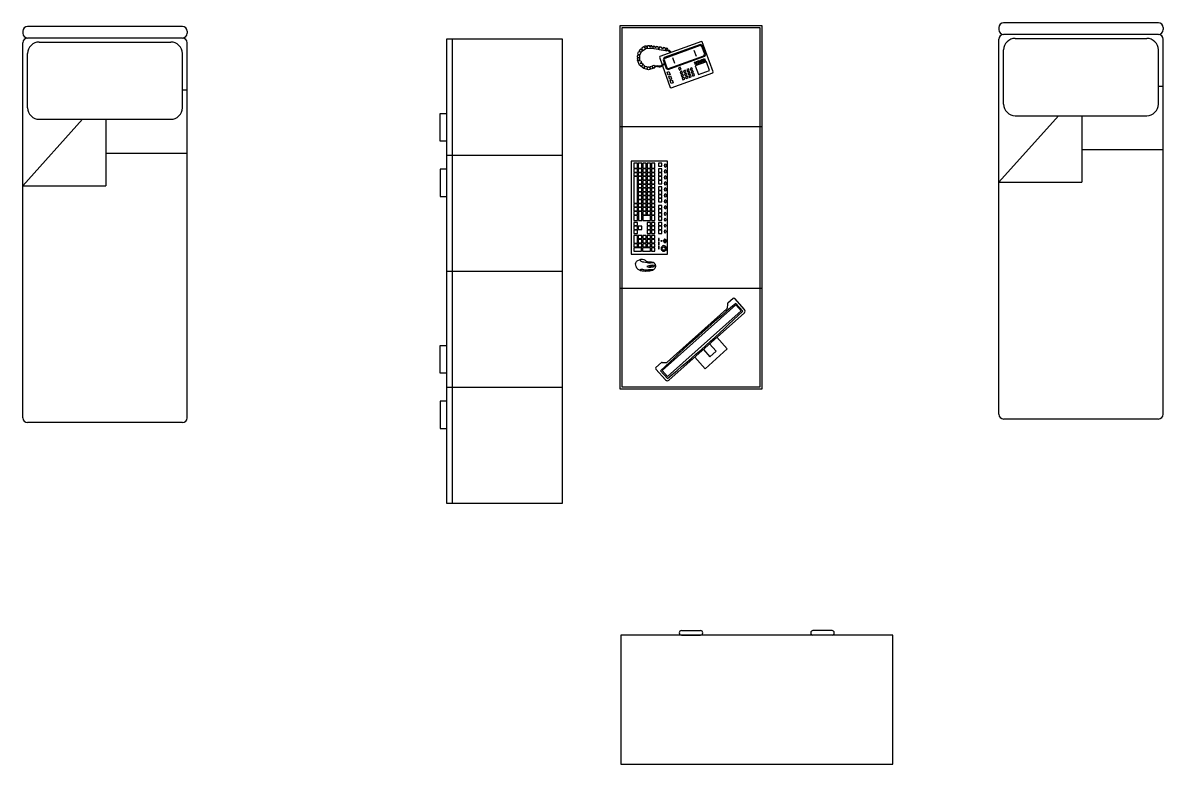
# Model space of a CAD drawing. Header units: centimetres. Extents: x 17625 to 18221, y 11227 to 12140.
# Drawn here: x 17631 to 18221, y 11756 to 12140 of the extents above; entities that cross this region are included whole.
import ezdxf

# ---------------------------------------------------------------- set-up
doc = ezdxf.new("R2010")
doc.units = ezdxf.units.CM
doc.header["$MEASUREMENT"] = 0
doc.layers.add('Layer1', color=6, linetype='Continuous')

# ---------------------------------------------------------------- blocks, each defined once
blk = doc.blocks.new('13')
for p, q in [((40, 0), (-40, 0)), ((-42.5, -2.5), (-42.5, -3.5)), ((42.5, -2.5), (42.5, -3.5)), ((-42.5, -202.5), (-42.5, -8.5)), ((40, -6), (-40, -6)), ((-34, -8.07), (34, -8.07)), ((42.5, -202.5), (42.5, -8.5)), ((-40, -42.07), (-40, -14.07)), ((40, -42.07), (40, -14.07)), ((40, -32.85), (42.5, -32.85)), ((-11.67, -48.07), (-42.5, -82.4)), ((-34, -48.07), (34, -48.07)), ((0.5, -48.07), (0.5, -82.4)), ((0.5, -65.63), (42.5, -65.63)), ((0.5, -65.63), (0.5, -65.63)), ((0.5, -65.63), (0.5, -65.63)), ((0.5, -65.63), (0.5, -65.63)), ((0.5, -65.63), (0.5, -65.63)), ((0.5, -65.63), (0.5, -65.63)), ((0.5, -65.63), (0.5, -65.63)), ((0.5, -65.63), (0.5, -65.63)), ((0.5, -65.63), (0.5, -65.63)), ((0.5, -65.63), (0.5, -65.63)), ((0.5, -65.63), (0.5, -65.63)), ((0.5, -65.63), (0.5, -65.63)), ((0.5, -65.63), (0.5, -65.63)), ((0.5, -65.63), (0.5, -65.63)), ((0.5, -65.63), (0.5, -65.63)), ((0.5, -65.63), (0.5, -65.63)), ((0.5, -65.63), (0.5, -65.63)), ((0.5, -65.63), (0.5, -65.63)), ((0.5, -65.63), (0.5, -65.63)), ((0.5, -65.63), (0.5, -65.63)), ((0.5, -65.63), (0.5, -65.63)), ((0.5, -65.63), (0.5, -65.63)), ((0.5, -65.63), (0.5, -65.63)), ((0.5, -65.63), (0.5, -65.63)), ((0.5, -65.63), (0.5, -65.63)), ((0.5, -65.63), (0.5, -65.63)), ((0.5, -65.63), (0.5, -65.63)), ((0.5, -65.63), (0.5, -65.63)), ((0.5, -65.63), (0.5, -65.63)), ((0.5, -65.63), (0.5, -65.63)), ((0.5, -65.63), (0.5, -65.63)), ((0.5, -65.63), (0.5, -65.63)), ((0.5, -65.63), (0.5, -65.63)), ((0.5, -65.63), (0.5, -65.63)), ((0.5, -65.63), (0.5, -65.63)), ((0.5, -65.63), (0.5, -65.63)), ((0.5, -65.63), (0.5, -65.63)), ((0.5, -65.63), (0.5, -65.63)), ((0.5, -65.63), (0.5, -65.63)), ((0.5, -65.63), (0.5, -65.63)), ((0.5, -65.63), (0.5, -65.63)), ((0.5, -65.63), (0.5, -65.63)), ((0.5, -65.63), (0.5, -65.63)), ((0.5, -65.63), (0.5, -65.63)), ((0.5, -65.63), (0.5, -65.63)), ((0.5, -65.63), (0.5, -65.63)), ((0.5, -65.63), (0.5, -65.63)), ((0.5, -65.63), (0.5, -65.63)), ((0.5, -65.63), (0.5, -65.63)), ((0.5, -65.63), (0.5, -65.63)), ((0.5, -65.63), (0.5, -65.63)), ((0.5, -65.63), (0.5, -65.63)), ((-42.5, -82.4), (0.5, -82.4)), ((40, -205), (-40, -205))]:
    blk.add_line(p, q)
for centre, radius, start, end in [((-40, -2.5), 2.5, 90, 180), ((40, -2.5), 2.5, 0, 90), ((-40, -3.5), 2.5, 180, 270), ((40, -3.5), 2.5, 270, 0), ((-40, -8.5), 2.5, 90, 180), ((-34, -14.07), 6, 90, 180), ((34, -14.07), 6, 0, 90), ((40, -8.5), 2.5, 0, 90), ((-34, -42.07), 6, 180, 270), ((34, -42.07), 6, 270, 0), ((0.5, -65.63), 0.00003, 0, 62.53417), ((0.5, -65.63), 0.00003, 62.53417, 180), ((0.5, -65.63), 0.00003, 180, 242.53417), ((0.5, -65.63), 0.00003, 242.53417, 0), ((0.5, -65.63), 0.00003, 242.53417, 0), ((0.5, -65.63), 0.00001, 180, 242.53417), ((0.5, -65.63), 0.00001, 242.53417, 0), ((0.5, -65.63), 0.00001, 0, 62.53417), ((0.5, -65.63), 0.00001, 62.53417, 180), ((0.5, -65.63), 0.00001, 242.53417, 0), ((0.5, -65.63), 0.00001, 180, 242.53417), ((0.5, -65.63), 0.00001, 242.53417, 0), ((0.5, -65.63), 0.00001, 180, 242.53417), ((0.5, -65.63), 0.00001, 242.53417, 0), ((0.5, -65.63), 0.00001, 0, 62.53417), ((0.5, -65.63), 0.00001, 0, 62.53417), ((0.5, -65.63), 0.00001, 0, 62.53417), ((0.5, -65.63), 0.00001, 62.53417, 180), ((0.5, -65.63), 0.00001, 0, 62.53417), ((0.5, -65.63), 0.00001, 62.53417, 180), ((0.5, -65.63), 0.00001, 90, 180), ((0.5, -65.63), 0.00001, 90, 180), ((0.5, -65.63), 0.00001, 0, 90), ((0.5, -65.63), 0.00001, 270, 0), ((0.5, -65.63), 0.00001, 180, 270), ((0.5, -65.63), 0.00001, 90, 180), ((0.5, -65.63), 0.00001, 0, 90), ((0.5, -65.63), 0.00001, 180, 270), ((0.5, -65.63), 0.00001, 270, 0), ((0.5, -65.63), 0.00001, 0, 90), ((0.5, -65.63), 0.00001, 270, 0), ((0.5, -65.63), 0.00001, 180, 270), ((0.5, -65.63), 0.00001, 90, 180), ((0.5, -65.63), 0.00001, 0, 90), ((0.5, -65.63), 0.00001, 90, 180), ((0.5, -65.63), 0.00001, 180, 270), ((0.5, -65.63), 0.00001, 270, 0), ((0.5, -65.63), 0.00001, 0, 90), ((-40, -202.5), 2.5, 180, 270), ((40, -202.5), 2.5, 270, 0)]:
    blk.add_arc(centre, radius, start, end)

msp = doc.modelspace()

# ---------------------------------------------------------------- hatches: boundary and pattern name
at = {"layer": 'Layer1'}
h = msp.add_hatch(color=256, dxfattribs=at)
edge = h.paths.add_edge_path()
edge.add_ellipse((17956.27, 12013.85), major_axis=(-0.767, -0.065), ratio=0.281582, start_angle=0, end_angle=360)

# ---------------------------------------------------------------- linework, layer by layer
for p, q in [((17910.51, 12131.33), (17850.51, 12131.33)), ((17850.51, 12131.33), (17850.51, 11891.33)), ((17910.51, 11891.33), (17910.51, 12131.33)), ((17979.74, 12122.44), (17978.62, 12125.54)), ((17950.55, 12121.17), (17949.78, 12120.24)), ((17968.66, 12118.73), (17967.61, 12121.63)), ((17940.32, 12086.21), (18013.49, 12086.21)), ((17850.51, 12071.33), (17910.51, 12071.33)), ((17964.8, 12068.23), (17945.99, 12068.23)), ((17945.99, 12068.23), (17945.99, 12020.14)), ((17949.24, 12067.23), (17947.43, 12067.23)), ((17947.43, 12067.23), (17947.43, 12064.56)), ((17949.24, 12064.56), (17949.24, 12067.23)), ((17951.5, 12067.23), (17949.7, 12067.23)), ((17949.7, 12067.23), (17949.7, 12064.56)), ((17951.5, 12064.56), (17951.5, 12067.23)), ((17953.77, 12067.23), (17951.96, 12067.23)), ((17951.96, 12067.23), (17951.96, 12064.56)), ((17953.77, 12064.56), (17953.77, 12067.23)), ((17956.03, 12067.23), (17954.22, 12067.23)), ((17954.22, 12067.23), (17954.22, 12064.56)), ((17956.03, 12064.56), (17956.03, 12067.23)), ((17958.29, 12067.23), (17956.48, 12067.23)), ((17956.48, 12067.23), (17956.48, 12064.56)), ((17958.29, 12064.56), (17958.29, 12067.23)), ((17961.91, 12067.23), (17960.1, 12067.23)), ((17960.1, 12067.23), (17960.1, 12065.56)), ((17960.1, 12065.56), (17961.91, 12065.56)), ((17961.91, 12065.56), (17961.91, 12067.23)), ((17964.8, 12020.14), (17964.8, 12068.23)), ((17947.43, 12064.56), (17949.24, 12064.56)), ((17949.24, 12064.22), (17947.43, 12064.22)), ((17947.43, 12064.22), (17947.43, 12062.55)), ((17947.43, 12062.55), (17949.24, 12062.55)), ((17949.24, 12062.22), (17947.43, 12062.22)), ((17947.43, 12062.22), (17947.43, 12060.55)), ((17947.43, 12060.55), (17949.24, 12060.55)), ((17949.24, 12060.21), (17947.43, 12060.21)), ((17947.43, 12060.21), (17947.43, 12046.52)), ((17949.24, 12062.55), (17949.24, 12064.22)), ((17949.24, 12060.55), (17949.24, 12062.22)), ((17949.24, 12046.52), (17949.24, 12060.21)), ((17949.7, 12064.56), (17951.5, 12064.56)), ((17951.5, 12064.22), (17949.7, 12064.22)), ((17949.7, 12064.22), (17949.7, 12062.55)), ((17949.7, 12062.55), (17951.5, 12062.55)), ((17951.5, 12062.22), (17949.7, 12062.22)), ((17949.7, 12062.22), (17949.7, 12060.55)), ((17949.7, 12060.55), (17951.5, 12060.55)), ((17951.5, 12060.21), (17949.7, 12060.21)), ((17949.7, 12060.21), (17949.7, 12058.54)), ((17951.5, 12062.55), (17951.5, 12064.22)), ((17951.5, 12060.55), (17951.5, 12062.22)), ((17951.5, 12058.54), (17951.5, 12060.21)), ((17951.96, 12064.56), (17953.77, 12064.56)), ((17953.77, 12064.22), (17951.96, 12064.22)), ((17951.96, 12064.22), (17951.96, 12062.55)), ((17951.96, 12062.55), (17953.77, 12062.55)), ((17953.77, 12062.22), (17951.96, 12062.22)), ((17951.96, 12062.22), (17951.96, 12060.55)), ((17951.96, 12060.55), (17953.77, 12060.55)), ((17953.77, 12060.21), (17951.96, 12060.21)), ((17951.96, 12060.21), (17951.96, 12058.54)), ((17953.77, 12062.55), (17953.77, 12064.22)), ((17953.77, 12060.55), (17953.77, 12062.22)), ((17953.77, 12058.54), (17953.77, 12060.21)), ((17954.22, 12064.56), (17956.03, 12064.56)), ((17956.03, 12064.22), (17954.22, 12064.22)), ((17954.22, 12064.22), (17954.22, 12062.55)), ((17954.22, 12062.55), (17956.03, 12062.55)), ((17956.03, 12062.22), (17954.22, 12062.22)), ((17954.22, 12062.22), (17954.22, 12060.55)), ((17954.22, 12060.55), (17956.03, 12060.55)), ((17956.03, 12060.21), (17954.22, 12060.21)), ((17954.22, 12060.21), (17954.22, 12058.54)), ((17956.03, 12062.55), (17956.03, 12064.22)), ((17956.03, 12060.55), (17956.03, 12062.22)), ((17956.03, 12058.54), (17956.03, 12060.21)), ((17956.48, 12064.56), (17958.29, 12064.56)), ((17958.29, 12064.22), (17956.48, 12064.22)), ((17956.48, 12064.22), (17956.48, 12062.55)), ((17956.48, 12062.55), (17958.29, 12062.55)), ((17958.29, 12062.22), (17956.48, 12062.22)), ((17956.48, 12062.22), (17956.48, 12060.55)), ((17956.48, 12060.55), (17958.29, 12060.55)), ((17958.29, 12060.21), (17956.48, 12060.21)), ((17956.48, 12060.21), (17956.48, 12058.54)), ((17958.29, 12062.55), (17958.29, 12064.22)), ((17958.29, 12060.55), (17958.29, 12062.22)), ((17958.29, 12058.54), (17958.29, 12060.21)), ((17961.91, 12064.22), (17960.1, 12064.22)), ((17960.1, 12064.22), (17960.1, 12062.55)), ((17960.1, 12062.55), (17961.91, 12062.55)), ((17961.91, 12062.22), (17960.1, 12062.22)), ((17960.1, 12062.22), (17960.1, 12060.55)), ((17960.1, 12060.55), (17961.91, 12060.55)), ((17961.91, 12060.21), (17960.1, 12060.21)), ((17960.1, 12060.21), (17960.1, 12058.54)), ((17961.91, 12062.55), (17961.91, 12064.22)), ((17961.91, 12060.55), (17961.91, 12062.22)), ((17961.91, 12058.54), (17961.91, 12060.21)), ((17949.7, 12058.54), (17951.5, 12058.54)), ((17951.5, 12058.21), (17949.7, 12058.21)), ((17949.7, 12058.21), (17949.7, 12056.54)), ((17949.7, 12056.54), (17951.5, 12056.54)), ((17951.5, 12056.21), (17949.7, 12056.21)), ((17949.7, 12056.21), (17949.7, 12054.54)), ((17949.7, 12054.54), (17951.5, 12054.54)), ((17951.5, 12054.2), (17949.7, 12054.2)), ((17949.7, 12054.2), (17949.7, 12052.53)), ((17951.5, 12056.54), (17951.5, 12058.21)), ((17951.5, 12054.54), (17951.5, 12056.21)), ((17951.5, 12052.53), (17951.5, 12054.2)), ((17951.96, 12058.54), (17953.77, 12058.54)), ((17953.77, 12058.21), (17951.96, 12058.21)), ((17951.96, 12058.21), (17951.96, 12056.54)), ((17951.96, 12056.54), (17953.77, 12056.54)), ((17953.77, 12056.21), (17951.96, 12056.21)), ((17951.96, 12056.21), (17951.96, 12054.54)), ((17951.96, 12054.54), (17953.77, 12054.54)), ((17953.77, 12054.2), (17951.96, 12054.2)), ((17951.96, 12054.2), (17951.96, 12052.53)), ((17953.77, 12056.54), (17953.77, 12058.21)), ((17953.77, 12054.54), (17953.77, 12056.21)), ((17953.77, 12052.53), (17953.77, 12054.2)), ((17954.22, 12058.54), (17956.03, 12058.54)), ((17956.03, 12058.21), (17954.22, 12058.21)), ((17954.22, 12058.21), (17954.22, 12056.54)), ((17954.22, 12056.54), (17956.03, 12056.54)), ((17956.03, 12056.21), (17954.22, 12056.21)), ((17954.22, 12056.21), (17954.22, 12054.54)), ((17954.22, 12054.54), (17956.03, 12054.54)), ((17956.03, 12054.2), (17954.22, 12054.2)), ((17954.22, 12054.2), (17954.22, 12052.53)), ((17956.03, 12056.54), (17956.03, 12058.21)), ((17956.03, 12054.54), (17956.03, 12056.21)), ((17956.03, 12052.53), (17956.03, 12054.2)), ((17956.48, 12058.54), (17958.29, 12058.54)), ((17958.29, 12058.21), (17956.48, 12058.21)), ((17956.48, 12058.21), (17956.48, 12056.54)), ((17956.48, 12056.54), (17958.29, 12056.54)), ((17958.29, 12056.21), (17956.48, 12056.21)), ((17956.48, 12056.21), (17956.48, 12054.54)), ((17956.48, 12054.54), (17958.29, 12054.54)), ((17958.29, 12054.2), (17956.48, 12054.2)), ((17956.48, 12054.2), (17956.48, 12052.53)), ((17958.29, 12056.54), (17958.29, 12058.21)), ((17958.29, 12054.54), (17958.29, 12056.21)), ((17958.29, 12052.53), (17958.29, 12054.2)), ((17960.1, 12058.54), (17961.91, 12058.54)), ((17961.91, 12058.21), (17960.1, 12058.21)), ((17960.1, 12058.21), (17960.1, 12056.54)), ((17960.1, 12056.54), (17961.91, 12056.54)), ((17961.91, 12054.87), (17960.1, 12054.87)), ((17960.1, 12054.87), (17960.1, 12053.2)), ((17961.91, 12056.54), (17961.91, 12058.21)), ((17961.91, 12053.2), (17961.91, 12054.87)), ((17949.7, 12052.53), (17951.5, 12052.53)), ((17951.5, 12052.2), (17949.7, 12052.2)), ((17949.7, 12052.2), (17949.7, 12050.53)), ((17949.7, 12050.53), (17951.5, 12050.53)), ((17951.5, 12050.2), (17949.7, 12050.2)), ((17949.7, 12050.2), (17949.7, 12048.53)), ((17949.7, 12048.53), (17951.5, 12048.53)), ((17951.5, 12048.19), (17949.7, 12048.19)), ((17949.7, 12048.19), (17949.7, 12046.52)), ((17951.5, 12050.53), (17951.5, 12052.2)), ((17951.5, 12048.53), (17951.5, 12050.2)), ((17951.5, 12046.52), (17951.5, 12048.19)), ((17951.96, 12052.53), (17953.77, 12052.53)), ((17953.77, 12052.2), (17951.96, 12052.2)), ((17951.96, 12052.2), (17951.96, 12050.53)), ((17951.96, 12050.53), (17953.77, 12050.53)), ((17953.77, 12050.2), (17951.96, 12050.2)), ((17951.96, 12050.2), (17951.96, 12048.53)), ((17951.96, 12048.53), (17953.77, 12048.53)), ((17953.77, 12048.19), (17951.96, 12048.19)), ((17951.96, 12048.19), (17951.96, 12046.52)), ((17953.77, 12050.53), (17953.77, 12052.2)), ((17953.77, 12048.53), (17953.77, 12050.2)), ((17953.77, 12046.52), (17953.77, 12048.19)), ((17954.22, 12052.53), (17956.03, 12052.53)), ((17956.03, 12052.2), (17954.22, 12052.2)), ((17954.22, 12052.2), (17954.22, 12050.53)), ((17954.22, 12050.53), (17956.03, 12050.53)), ((17956.03, 12050.2), (17954.22, 12050.2)), ((17954.22, 12050.2), (17954.22, 12048.53)), ((17954.22, 12048.53), (17956.03, 12048.53)), ((17956.03, 12048.19), (17954.22, 12048.19)), ((17954.22, 12048.19), (17954.22, 12046.52)), ((17956.03, 12050.53), (17956.03, 12052.2)), ((17956.03, 12048.53), (17956.03, 12050.2)), ((17956.03, 12046.52), (17956.03, 12048.19)), ((17956.48, 12052.53), (17958.29, 12052.53)), ((17958.29, 12052.2), (17956.48, 12052.2)), ((17956.48, 12052.2), (17956.48, 12050.53)), ((17956.48, 12050.53), (17958.29, 12050.53)), ((17958.29, 12050.2), (17956.48, 12050.2)), ((17956.48, 12050.2), (17956.48, 12048.53)), ((17956.48, 12048.53), (17958.29, 12048.53)), ((17958.29, 12048.19), (17956.48, 12048.19)), ((17956.48, 12048.19), (17956.48, 12046.52)), ((17958.29, 12050.53), (17958.29, 12052.2)), ((17958.29, 12048.53), (17958.29, 12050.2)), ((17958.29, 12046.52), (17958.29, 12048.19)), ((17960.1, 12053.2), (17961.91, 12053.2)), ((17961.91, 12052.87), (17960.1, 12052.87)), ((17960.1, 12052.87), (17960.1, 12051.2)), ((17960.1, 12051.2), (17961.91, 12051.2)), ((17961.91, 12050.86), (17960.1, 12050.86)), ((17960.1, 12050.86), (17960.1, 12049.19)), ((17960.1, 12049.19), (17961.91, 12049.19)), ((17961.91, 12048.86), (17960.1, 12048.86)), ((17960.1, 12048.86), (17960.1, 12047.19)), ((17961.91, 12051.2), (17961.91, 12052.87)), ((17961.91, 12049.19), (17961.91, 12050.86)), ((17961.91, 12047.19), (17961.91, 12048.86)), ((17947.43, 12046.52), (17949.24, 12046.52)), ((17949.24, 12046.19), (17947.43, 12046.19)), ((17947.43, 12046.19), (17947.43, 12044.52)), ((17947.43, 12044.52), (17949.24, 12044.52)), ((17949.24, 12044.19), (17947.43, 12044.19)), ((17947.43, 12044.19), (17947.43, 12042.52)), ((17947.43, 12042.52), (17949.24, 12042.52)), ((17949.24, 12042.18), (17947.43, 12042.18)), ((17947.43, 12042.18), (17947.43, 12040.51)), ((17949.24, 12044.52), (17949.24, 12046.19)), ((17949.24, 12042.52), (17949.24, 12044.19)), ((17949.24, 12040.51), (17949.24, 12042.18)), ((17949.7, 12046.52), (17951.5, 12046.52)), ((17951.5, 12046.19), (17949.7, 12046.19)), ((17949.7, 12046.19), (17949.7, 12044.52)), ((17949.7, 12044.52), (17951.5, 12044.52)), ((17951.5, 12044.19), (17949.7, 12044.19)), ((17949.7, 12044.19), (17949.7, 12042.52)), ((17949.7, 12042.52), (17951.5, 12042.52)), ((17951.53, 12042.18), (17949.73, 12042.18)), ((17949.73, 12042.18), (17949.73, 12037.51)), ((17951.5, 12044.52), (17951.5, 12046.19)), ((17951.5, 12042.52), (17951.5, 12044.19)), ((17951.53, 12037.51), (17951.53, 12042.18)), ((17951.96, 12046.52), (17953.77, 12046.52)), ((17953.77, 12046.19), (17951.96, 12046.19)), ((17951.96, 12046.19), (17951.96, 12044.52)), ((17951.96, 12044.52), (17953.77, 12044.52)), ((17953.77, 12044.19), (17951.96, 12044.19)), ((17951.96, 12044.19), (17951.96, 12042.52)), ((17951.96, 12042.52), (17953.77, 12042.52)), ((17953.77, 12042.18), (17951.96, 12042.18)), ((17951.96, 12042.18), (17951.96, 12040.51)), ((17953.77, 12044.52), (17953.77, 12046.19)), ((17953.77, 12042.52), (17953.77, 12044.19)), ((17953.77, 12040.51), (17953.77, 12042.18)), ((17954.22, 12046.52), (17956.03, 12046.52)), ((17956.03, 12046.19), (17954.22, 12046.19)), ((17954.22, 12046.19), (17954.22, 12044.52)), ((17954.22, 12044.52), (17956.03, 12044.52)), ((17956.03, 12044.19), (17954.22, 12044.19)), ((17954.22, 12044.19), (17954.22, 12042.52)), ((17954.22, 12042.52), (17956.03, 12042.52)), ((17956.03, 12042.18), (17954.22, 12042.18)), ((17954.22, 12042.18), (17954.22, 12040.51)), ((17956.03, 12044.52), (17956.03, 12046.19)), ((17956.03, 12042.52), (17956.03, 12044.19)), ((17956.03, 12040.51), (17956.03, 12042.18)), ((17956.48, 12046.52), (17958.29, 12046.52)), ((17958.29, 12046.19), (17956.48, 12046.19)), ((17956.48, 12046.19), (17956.48, 12044.52)), ((17956.48, 12044.52), (17958.29, 12044.52)), ((17958.29, 12044.19), (17956.48, 12044.19)), ((17956.48, 12044.19), (17956.48, 12042.52)), ((17956.48, 12042.52), (17958.29, 12042.52)), ((17958.29, 12042.18), (17956.48, 12042.18)), ((17956.48, 12042.18), (17956.48, 12040.51)), ((17958.29, 12044.52), (17958.29, 12046.19)), ((17958.29, 12042.52), (17958.29, 12044.19)), ((17958.29, 12040.51), (17958.29, 12042.18)), ((17960.1, 12047.19), (17961.91, 12047.19)), ((17961.91, 12045.35), (17960.1, 12045.35)), ((17960.1, 12045.35), (17960.1, 12043.69)), ((17960.1, 12043.69), (17961.91, 12043.69)), ((17961.91, 12043.35), (17960.1, 12043.35)), ((17960.1, 12043.35), (17960.1, 12041.68)), ((17960.1, 12041.68), (17961.91, 12041.68)), ((17961.91, 12043.69), (17961.91, 12045.35)), ((17961.91, 12041.68), (17961.91, 12043.35)), ((17947.43, 12040.51), (17949.24, 12040.51)), ((17949.24, 12040.18), (17947.43, 12040.18)), ((17947.43, 12040.18), (17947.43, 12037.51)), ((17947.43, 12037.51), (17949.24, 12037.51)), ((17949.24, 12036.51), (17947.43, 12036.51)), ((17947.43, 12036.51), (17947.43, 12034.84)), ((17949.24, 12037.51), (17949.24, 12040.18)), ((17949.24, 12034.84), (17949.24, 12036.51)), ((17949.73, 12037.51), (17951.53, 12037.51)), ((17951.96, 12040.51), (17953.77, 12040.51)), ((17956, 12040.18), (17952.02, 12040.18)), ((17952.02, 12040.18), (17952.02, 12037.51)), ((17952.02, 12037.51), (17956, 12037.51)), ((17954.22, 12040.51), (17956.03, 12040.51)), ((17956.03, 12036.51), (17954.22, 12036.51)), ((17954.22, 12036.51), (17954.22, 12034.84)), ((17956, 12037.51), (17956, 12040.18)), ((17956.03, 12034.84), (17956.03, 12036.51)), ((17956.48, 12040.51), (17958.29, 12040.51)), ((17958.29, 12040.18), (17956.48, 12040.18)), ((17956.48, 12040.18), (17956.48, 12037.51)), ((17956.48, 12037.51), (17958.29, 12037.51)), ((17958.29, 12036.51), (17956.48, 12036.51)), ((17956.48, 12036.51), (17956.48, 12034.84)), ((17958.29, 12037.51), (17958.29, 12040.18)), ((17958.29, 12034.84), (17958.29, 12036.51)), ((17961.91, 12041.35), (17960.1, 12041.35)), ((17960.1, 12041.35), (17960.1, 12039.68)), ((17960.1, 12039.68), (17961.91, 12039.68)), ((17961.91, 12039.34), (17960.1, 12039.34)), ((17960.1, 12039.34), (17960.1, 12037.67)), ((17960.1, 12037.67), (17961.91, 12037.67)), ((17961.91, 12036.51), (17960.1, 12036.51)), ((17960.1, 12036.51), (17960.1, 12034.84)), ((17961.91, 12039.68), (17961.91, 12041.35)), ((17961.91, 12037.67), (17961.91, 12039.34)), ((17961.91, 12034.84), (17961.91, 12036.51)), ((17947.43, 12034.84), (17949.24, 12034.84)), ((17949.24, 12034.5), (17947.43, 12034.5)), ((17947.43, 12034.5), (17947.43, 12032.83)), ((17947.43, 12032.83), (17949.24, 12032.83)), ((17949.24, 12032.5), (17947.43, 12032.5)), ((17947.43, 12032.5), (17947.43, 12030.83)), ((17947.43, 12030.83), (17949.24, 12030.83)), ((17949.24, 12029.83), (17947.43, 12029.83)), ((17947.43, 12029.83), (17947.43, 12025.82)), ((17949.24, 12032.83), (17949.24, 12034.5)), ((17949.24, 12030.83), (17949.24, 12032.5)), ((17949.24, 12025.82), (17949.24, 12029.83)), ((17951.5, 12034.5), (17949.7, 12034.5)), ((17949.7, 12034.5), (17949.7, 12032.83)), ((17949.7, 12032.83), (17951.5, 12032.83)), ((17951.5, 12029.83), (17949.7, 12029.83)), ((17949.7, 12029.83), (17949.7, 12028.16)), ((17951.5, 12032.83), (17951.5, 12034.5)), ((17951.5, 12028.16), (17951.5, 12029.83)), ((17953.77, 12029.83), (17951.96, 12029.83)), ((17951.96, 12029.83), (17951.96, 12028.16)), ((17953.77, 12028.16), (17953.77, 12029.83)), ((17954.22, 12034.84), (17956.03, 12034.84)), ((17956.03, 12034.5), (17954.22, 12034.5)), ((17954.22, 12034.5), (17954.22, 12032.83)), ((17954.22, 12032.83), (17956.03, 12032.83)), ((17956.03, 12032.5), (17954.22, 12032.5)), ((17954.22, 12032.5), (17954.22, 12030.83)), ((17954.22, 12030.83), (17956.03, 12030.83)), ((17956.03, 12029.83), (17954.22, 12029.83)), ((17954.22, 12029.83), (17954.22, 12028.16)), ((17956.03, 12032.83), (17956.03, 12034.5)), ((17956.03, 12030.83), (17956.03, 12032.5)), ((17956.03, 12028.16), (17956.03, 12029.83)), ((17956.48, 12034.84), (17958.29, 12034.84)), ((17958.29, 12034.5), (17956.48, 12034.5)), ((17956.48, 12034.5), (17956.48, 12032.83)), ((17956.48, 12032.83), (17958.29, 12032.83)), ((17958.29, 12032.5), (17956.48, 12032.5)), ((17956.48, 12032.5), (17956.48, 12030.83)), ((17956.48, 12030.83), (17958.29, 12030.83)), ((17958.29, 12029.83), (17956.48, 12029.83)), ((17956.48, 12029.83), (17956.48, 12028.16)), ((17958.29, 12032.83), (17958.29, 12034.5)), ((17958.29, 12030.83), (17958.29, 12032.5)), ((17958.29, 12028.16), (17958.29, 12029.83)), ((17960.1, 12034.84), (17961.91, 12034.84)), ((17961.91, 12034.5), (17960.1, 12034.5)), ((17960.1, 12034.5), (17960.1, 12032.83)), ((17960.1, 12032.83), (17961.91, 12032.83)), ((17961.91, 12032.5), (17960.1, 12032.5)), ((17960.1, 12032.5), (17960.1, 12030.83)), ((17960.1, 12030.83), (17961.91, 12030.83)), ((17961.91, 12032.83), (17961.91, 12034.5)), ((17961.91, 12030.83), (17961.91, 12032.5)), ((17947.43, 12025.82), (17949.24, 12025.82)), ((17949.24, 12025.49), (17947.43, 12025.49)), ((17947.43, 12025.49), (17947.43, 12023.82)), ((17947.43, 12023.82), (17949.24, 12023.82)), ((17949.24, 12023.82), (17949.24, 12025.49)), ((17949.7, 12028.16), (17951.5, 12028.16)), ((17951.5, 12027.66), (17949.7, 12027.66)), ((17949.7, 12027.66), (17949.7, 12025.99)), ((17949.7, 12025.99), (17951.5, 12025.99)), ((17951.5, 12025.49), (17949.7, 12025.49)), ((17949.7, 12025.49), (17949.7, 12023.82)), ((17949.7, 12023.82), (17951.5, 12023.82)), ((17951.5, 12025.99), (17951.5, 12027.66)), ((17951.5, 12023.82), (17951.5, 12025.49)), ((17951.96, 12028.16), (17953.77, 12028.16)), ((17953.77, 12027.66), (17951.96, 12027.66)), ((17951.96, 12027.66), (17951.96, 12025.99)), ((17951.96, 12025.99), (17953.77, 12025.99)), ((17953.77, 12025.49), (17951.96, 12025.49)), ((17951.96, 12025.49), (17951.96, 12023.82)), ((17951.96, 12023.82), (17953.77, 12023.82)), ((17953.77, 12025.99), (17953.77, 12027.66)), ((17953.77, 12023.82), (17953.77, 12025.49)), ((17954.22, 12028.16), (17956.03, 12028.16)), ((17956.03, 12027.66), (17954.22, 12027.66)), ((17954.22, 12027.66), (17954.22, 12025.99)), ((17954.22, 12025.99), (17956.03, 12025.99)), ((17956.03, 12025.49), (17954.22, 12025.49)), ((17954.22, 12025.49), (17954.22, 12023.82)), ((17954.22, 12023.82), (17956.03, 12023.82)), ((17956.03, 12025.99), (17956.03, 12027.66)), ((17956.03, 12023.82), (17956.03, 12025.49)), ((17956.48, 12028.16), (17958.29, 12028.16)), ((17958.29, 12027.66), (17956.48, 12027.66)), ((17956.48, 12027.66), (17956.48, 12025.99)), ((17956.48, 12025.99), (17958.29, 12025.99)), ((17958.29, 12025.49), (17956.48, 12025.49)), ((17956.48, 12025.49), (17956.48, 12023.82)), ((17956.48, 12023.82), (17958.29, 12023.82)), ((17958.29, 12025.99), (17958.29, 12027.66)), ((17958.29, 12023.82), (17958.29, 12025.49)), ((17960.56, 12028.26), (17960.2, 12028.26)), ((17960.2, 12028.26), (17960.2, 12026.93)), ((17960.2, 12026.93), (17960.56, 12026.93)), ((17960.56, 12026.26), (17960.2, 12026.26)), ((17960.2, 12026.26), (17960.2, 12024.92)), ((17960.2, 12024.92), (17960.56, 12024.92)), ((17960.56, 12024.25), (17960.2, 12024.25)), ((17960.2, 12024.25), (17960.2, 12022.92)), ((17960.56, 12026.93), (17960.56, 12028.26)), ((17960.56, 12024.92), (17960.56, 12026.26)), ((17960.56, 12022.92), (17960.56, 12024.25)), ((17961.69, 12023.82), (17961.68, 12023.82)), ((17962.71, 12027.04), (17963.13, 12027.75)), ((17962.71, 12026.9), (17963.13, 12026.2)), ((17963.39, 12027.68), (17963.39, 12026.27)), ((17963.63, 12027.67), (17963.63, 12026.26)), ((17964.31, 12027.03), (17963.89, 12027.74)), ((17964.31, 12026.89), (17963.89, 12026.19)), ((17964.01, 12023.83), (17964.02, 12023.83)), ((17945.99, 12020.14), (17964.8, 12020.14)), ((17951.41, 12023.32), (17947.43, 12023.32)), ((17947.43, 12023.32), (17947.43, 12021.65)), ((17947.43, 12021.65), (17951.41, 12021.65)), ((17951.41, 12021.65), (17951.41, 12023.32)), ((17956.03, 12023.32), (17951.78, 12023.32)), ((17951.78, 12023.32), (17951.78, 12021.65)), ((17951.78, 12021.65), (17956.03, 12021.65)), ((17956.03, 12021.65), (17956.03, 12023.32)), ((17958.29, 12023.32), (17956.48, 12023.32)), ((17956.48, 12023.32), (17956.48, 12021.65)), ((17956.48, 12021.65), (17958.29, 12021.65)), ((17958.29, 12021.65), (17958.29, 12023.32)), ((17960.2, 12022.92), (17960.56, 12022.92)), ((17961.69, 12022.17), (17961.68, 12022.17)), ((17962, 12021.84), (17962, 12021.83)), ((17963.66, 12021.84), (17963.66, 12021.83)), ((17964.01, 12022.17), (17964.02, 12022.17)), ((17850.51, 12011.33), (17910.51, 12011.33)), ((17940.32, 12002.58), (18013.49, 12002.58)), ((17995.76, 11994.3), (17995.63, 11992.16)), ((17998.76, 11997.2), (17995.94, 11994.68)), ((18004.6, 11991.51), (17999.54, 11997.16)), ((17964.58, 11964.14), (17995.45, 11991.78)), ((17958.78, 11960.67), (17963.83, 11955)), ((17961.64, 11963.97), (17958.82, 11961.45)), ((17962.04, 11964.11), (17964.19, 11964)), ((17850.51, 11951.33), (17910.51, 11951.33)), ((17850.51, 11891.33), (17910.51, 11891.33)), ((17972.05, 11825.35), (17981.87, 11825.35)), ((18049.85, 11825.35), (18040.02, 11825.35)), ((17972.05, 11823.01), (17981.87, 11823.01)), ((18049.85, 11823.01), (18040.02, 11823.01))]:
    msp.add_line(p, q, dxfattribs=at)
at = {"layer": 'Layer1', "linetype": 'Continuous'}
for p, q in [((17853.65, 11891.33), (17853.65, 12131.33)), ((17847.21, 12092.82), (17850.51, 12092.82)), ((17847.21, 12078.54), (17847.21, 12092.82)), ((17850.51, 12078.54), (17847.21, 12078.54)), ((17847.21, 12064.12), (17847.21, 12049.84)), ((17850.51, 12064.12), (17847.21, 12064.12)), ((17847.21, 12049.84), (17850.51, 12049.84)), ((17847.21, 11972.82), (17850.51, 11972.82)), ((17847.21, 11958.54), (17847.21, 11972.82)), ((17850.51, 11958.54), (17847.21, 11958.54)), ((17850.51, 11944.12), (17847.21, 11944.12)), ((17847.21, 11944.12), (17847.21, 11929.84)), ((17847.21, 11929.84), (17850.51, 11929.84))]:
    msp.add_line(p, q, dxfattribs=at)
at = {"layer": 'Layer1', "linetype": 'ByBlock'}
for p, q in [((17982.32, 12130.18), (17960.78, 12122.39)), ((17982.74, 12129.98), (17982.32, 12130.18)), ((17988.39, 12114.38), (17982.74, 12129.98)), ((17949.66, 12124.57), (17949.33, 12123.91)), ((17950.66, 12124.74), (17949.66, 12124.57)), ((17950.76, 12126.14), (17950.19, 12125.52)), ((17950.19, 12125.52), (17950.66, 12124.74)), ((17950.49, 12123.12), (17951.28, 12124.92)), ((17951.73, 12125.66), (17950.76, 12126.14)), ((17951.28, 12124.92), (17953.6, 12126.48)), ((17952.36, 12127.29), (17951.45, 12126.65)), ((17951.45, 12126.65), (17951.73, 12125.66)), ((17953.23, 12126.65), (17952.36, 12127.29)), ((17953.96, 12127.79), (17952.95, 12127.65)), ((17952.95, 12127.65), (17953.23, 12126.65)), ((17953.6, 12126.48), (17956.76, 12126.64)), ((17954.22, 12126.86), (17953.96, 12127.79)), ((17954.46, 12127.86), (17954.22, 12126.86)), ((17955.44, 12127.87), (17954.46, 12127.86)), ((17955.78, 12126.93), (17955.44, 12127.87)), ((17956, 12127.92), (17955.78, 12126.93)), ((17956.71, 12127.84), (17956, 12127.92)), ((17957.11, 12126.84), (17956.71, 12127.84)), ((17956.76, 12126.64), (17959.88, 12126.1)), ((17957.52, 12127.79), (17957.11, 12126.84)), ((17958.27, 12127.61), (17957.52, 12127.79)), ((17958.5, 12126.66), (17958.27, 12127.61)), ((17959.01, 12127.57), (17958.5, 12126.66)), ((17959.97, 12127.42), (17959.01, 12127.57)), ((17959.88, 12126.1), (17960.52, 12125.91)), ((17960.17, 12126.36), (17959.97, 12127.42)), ((17960.77, 12127.3), (17960.17, 12126.36)), ((17960.52, 12125.91), (17963.77, 12125.42)), ((17961.87, 12127.01), (17960.77, 12127.3)), ((17962.17, 12126.06), (17961.87, 12127.01)), ((17962.68, 12126.96), (17962.17, 12126.06)), ((17963.58, 12126.79), (17962.68, 12126.96)), ((17981.83, 12128.59), (17963.11, 12121.82)), ((17981.69, 12128.01), (17963.43, 12121.41)), ((17963.75, 12125.79), (17963.58, 12126.79)), ((17964.29, 12126.71), (17963.75, 12125.79)), ((17963.77, 12125.42), (17964.3, 12125.31)), ((17964.75, 12126.58), (17964.29, 12126.71)), ((17964.3, 12125.31), (17964.64, 12125.63)), ((17964.64, 12125.63), (17964.81, 12125.38)), ((17964.92, 12125.91), (17964.75, 12126.58)), ((17964.81, 12125.38), (17965.55, 12125.12)), ((17965.18, 12125.71), (17964.92, 12125.91)), ((17965.74, 12125.53), (17965.18, 12125.71)), ((17965.55, 12125.12), (17965.85, 12124.81)), ((17966.25, 12125.18), (17965.74, 12125.53)), ((17965.85, 12124.81), (17966.09, 12124.31)), ((17966.71, 12124.53), (17966.25, 12125.18)), ((17982.54, 12127.61), (17981.69, 12128.01)), ((17982.9, 12128.1), (17981.83, 12128.59)), ((17984.01, 12123.56), (17982.54, 12127.61)), ((17984.59, 12123.41), (17982.9, 12128.1)), ((17950.17, 12121.91), (17949.07, 12121.17)), ((17949.07, 12121.17), (17949.24, 12120.47)), ((17950.1, 12123.25), (17949.1, 12122.77)), ((17949.1, 12122.77), (17949.1, 12122.01)), ((17949.1, 12122.01), (17950.17, 12121.91)), ((17950.36, 12117.92), (17949.24, 12120.47)), ((17949.33, 12123.91), (17950.1, 12123.25)), ((17949.78, 12120.24), (17951.08, 12120.11)), ((17950.55, 12121.17), (17950.49, 12123.12)), ((17951.3, 12119.51), (17950.6, 12118.72)), ((17950.6, 12118.72), (17951.49, 12118.97)), ((17951.08, 12120.11), (17951.3, 12119.51)), ((17951.95, 12118.65), (17951.43, 12117.58)), ((17951.43, 12117.58), (17952.24, 12118.18)), ((17951.49, 12118.97), (17951.95, 12118.65)), ((17952.24, 12118.18), (17952.78, 12117.73)), ((17960.78, 12122.39), (17960.59, 12121.96)), ((17960.59, 12121.96), (17962.02, 12117.99)), ((17963.11, 12121.82), (17962.46, 12120.7)), ((17962.46, 12120.7), (17964.09, 12116.17)), ((17963.43, 12121.41), (17963.04, 12120.56)), ((17963.04, 12120.56), (17964.5, 12116.5)), ((17965.16, 12115.68), (17984.04, 12122.51)), ((17965.35, 12116.1), (17983.61, 12122.71)), ((17978.81, 12119.38), (17979.28, 12119.55)), ((17979.27, 12118.13), (17978.81, 12119.38)), ((17984.9, 12119.64), (17979.12, 12117.55)), ((17979.73, 12118.3), (17979.27, 12118.13)), ((17979.28, 12119.55), (17979.73, 12118.3)), ((17979.75, 12119.72), (17980.22, 12119.89)), ((17980.2, 12118.47), (17979.75, 12119.72)), ((17980.67, 12118.64), (17980.2, 12118.47)), ((17980.22, 12119.89), (17980.67, 12118.64)), ((17980.69, 12120.06), (17981.15, 12120.23)), ((17981.14, 12118.81), (17980.69, 12120.06)), ((17981.61, 12118.98), (17981.14, 12118.81)), ((17981.15, 12120.23), (17981.61, 12118.98)), ((17981.62, 12120.4), (17982.09, 12120.57)), ((17982.07, 12119.15), (17981.62, 12120.4)), ((17982.54, 12119.32), (17982.07, 12119.15)), ((17982.09, 12120.57), (17982.54, 12119.32)), ((17982.56, 12120.74), (17983.03, 12120.91)), ((17983.01, 12119.49), (17982.56, 12120.74)), ((17983.48, 12119.66), (17983.01, 12119.49)), ((17983.03, 12120.91), (17983.48, 12119.66)), ((17983.5, 12121.08), (17983.96, 12121.25)), ((17983.95, 12119.83), (17983.5, 12121.08)), ((17983.61, 12122.71), (17984.01, 12123.56)), ((17984.42, 12120), (17983.95, 12119.83)), ((17983.96, 12121.25), (17984.42, 12120)), ((17984.04, 12122.51), (17984.59, 12123.41)), ((17986.53, 12115.12), (17984.9, 12119.64)), ((17952.57, 12116.21), (17950.36, 12117.92)), ((17955.01, 12115.54), (17952.57, 12116.21)), ((17952.78, 12117.73), (17952.78, 12116.48)), ((17952.78, 12116.48), (17953.42, 12117.32)), ((17953.42, 12117.32), (17954.06, 12117.13)), ((17954.06, 12117.13), (17954.23, 12116.13)), ((17954.23, 12116.13), (17954.79, 12116.98)), ((17954.79, 12116.98), (17955.39, 12117.01)), ((17957.24, 12116.09), (17955.01, 12115.54)), ((17955.39, 12117.01), (17955.81, 12116.17)), ((17955.81, 12116.17), (17955.96, 12117.1)), ((17955.96, 12117.1), (17956.5, 12117.3)), ((17956.5, 12117.3), (17957.14, 12116.47)), ((17957.08, 12117.47), (17957.64, 12117.82)), ((17957.14, 12116.47), (17957.08, 12117.47)), ((17957.78, 12116.28), (17957.24, 12116.09)), ((17957.64, 12117.82), (17958.29, 12117.49)), ((17958.06, 12116.76), (17957.78, 12116.28)), ((17958.35, 12116.6), (17958.06, 12116.76)), ((17958.29, 12117.49), (17958.93, 12117.49)), ((17958.56, 12116.94), (17958.35, 12116.6)), ((17958.93, 12117.08), (17958.56, 12116.94)), ((17958.93, 12117.49), (17959.55, 12117.63)), ((17959.53, 12117.22), (17958.93, 12117.08)), ((17962.17, 12117.6), (17966.23, 12106.36)), ((17964.09, 12116.17), (17965.16, 12115.68)), ((17964.5, 12116.5), (17965.35, 12116.1)), ((17964.61, 12114.24), (17965.55, 12114.58)), ((17965.18, 12112.68), (17964.61, 12114.24)), ((17966.11, 12113.02), (17965.18, 12112.68)), ((17965.4, 12112.06), (17966.34, 12112.4)), ((17965.55, 12114.58), (17966.11, 12113.02)), ((17966.34, 12112.4), (17966.91, 12110.84)), ((17966.66, 12106.16), (17988.19, 12113.95)), ((17971.42, 12116.89), (17970.49, 12116.55)), ((17970.49, 12116.55), (17970.94, 12115.3)), ((17970.94, 12115.3), (17971.88, 12115.64)), ((17972.21, 12114.7), (17971.28, 12114.36)), ((17971.28, 12114.36), (17971.62, 12113.43)), ((17971.88, 12115.64), (17971.42, 12116.89)), ((17971.62, 12113.43), (17972.55, 12113.76)), ((17972.78, 12113.14), (17971.84, 12112.8)), ((17971.84, 12112.8), (17972.18, 12111.87)), ((17972.18, 12111.87), (17973.12, 12112.2)), ((17972.55, 12113.76), (17972.21, 12114.7)), ((17973.12, 12112.2), (17972.78, 12113.14)), ((17973.93, 12115.32), (17972.99, 12114.98)), ((17972.99, 12114.98), (17973.33, 12114.05)), ((17973.33, 12114.05), (17974.27, 12114.39)), ((17974.5, 12113.76), (17973.56, 12113.42)), ((17973.56, 12113.42), (17973.9, 12112.49)), ((17973.9, 12112.49), (17974.83, 12112.82)), ((17974.27, 12114.39), (17973.93, 12115.32)), ((17975.06, 12112.2), (17974.12, 12111.86)), ((17974.83, 12112.82), (17974.5, 12113.76)), ((17975.65, 12115.94), (17974.71, 12115.6)), ((17974.71, 12115.6), (17975.05, 12114.67)), ((17975.05, 12114.67), (17975.99, 12115.01)), ((17975.4, 12111.26), (17975.06, 12112.2)), ((17976.21, 12114.38), (17975.28, 12114.04)), ((17975.28, 12114.04), (17975.61, 12113.11)), ((17975.61, 12113.11), (17976.55, 12113.45)), ((17975.99, 12115.01), (17975.65, 12115.94)), ((17976.78, 12112.82), (17975.84, 12112.48)), ((17975.84, 12112.48), (17976.18, 12111.55)), ((17976.55, 12113.45), (17976.21, 12114.38)), ((17977.36, 12116.56), (17976.43, 12116.23)), ((17976.43, 12116.23), (17976.77, 12115.29)), ((17976.77, 12115.29), (17977.7, 12115.63)), ((17977.11, 12111.89), (17976.78, 12112.82)), ((17977.93, 12115), (17976.99, 12114.66)), ((17976.99, 12114.66), (17977.33, 12113.73)), ((17977.33, 12113.73), (17978.27, 12114.07)), ((17977.7, 12115.63), (17977.36, 12116.56)), ((17978.49, 12113.44), (17977.56, 12113.1)), ((17977.56, 12113.1), (17977.9, 12112.17)), ((17977.9, 12112.17), (17978.83, 12112.51)), ((17978.27, 12114.07), (17977.93, 12115)), ((17978.83, 12112.51), (17978.49, 12113.44)), ((17979.12, 12117.55), (17980.76, 12113.03)), ((17980.76, 12113.03), (17986.53, 12115.12)), ((17988.19, 12113.95), (17988.39, 12114.38)), ((17965.97, 12110.5), (17965.4, 12112.06)), ((17966.91, 12110.84), (17965.97, 12110.5)), ((17966.19, 12109.88), (17967.13, 12110.21)), ((17966.76, 12108.32), (17966.19, 12109.88)), ((17966.23, 12106.36), (17966.66, 12106.16)), ((17967.7, 12108.65), (17966.76, 12108.32)), ((17967.13, 12110.21), (17967.7, 12108.65)), ((17973.34, 12111.58), (17972.41, 12111.24)), ((17972.41, 12111.24), (17972.75, 12110.3)), ((17972.75, 12110.3), (17973.68, 12110.64)), ((17973.68, 12110.64), (17973.34, 12111.58)), ((17974.12, 12111.86), (17974.46, 12110.93)), ((17974.46, 12110.93), (17975.4, 12111.26)), ((17976.18, 12111.55), (17977.11, 12111.89))]:
    msp.add_line(p, q, dxfattribs=at)
at = {"layer": 'Layer1'}
for points in [[(18013.49, 12138.48), (18013.49, 11950.32), (17940.32, 11950.32), (17940.32, 12138.48)], [(18012.45, 12137.43), (18012.45, 11951.36), (17941.36, 11951.36), (17941.36, 12137.43)], [(17964.85, 11956.76), (18002.89, 11990.81), (18000.13, 11993.89), (17962.1, 11959.83)], [(17986.73, 11966.99), (17989.95, 11969.87), (17986.54, 11973.67), (17983.33, 11970.79)], [(18081.26, 11823.01), (17940.63, 11823.01), (17940.63, 11756.21), (18081.26, 11756.21)]]:
    msp.add_lwpolyline(points, close=True, dxfattribs=at)
for points in [[(18003.66, 11990.64), (18000.08, 11994.63)], [(17965.54, 11954.86), (18004.54, 11989.79)], [(17978.89, 11966.82), (17984.23, 11960.85), (17995.72, 11971.14), (17990.38, 11977.11)], [(17961.18, 11959.8), (17964.75, 11955.81)]]:
    msp.add_lwpolyline(points, dxfattribs=at)
for centre, radius in [((17961.68, 12026.97), 0.27), ((17962.85, 12022.99), 0.829)]:
    msp.add_circle(centre, radius, dxfattribs=at)
for centre, radius, start, end in [((17962.94, 12022.99), 1.51, 146.69553, 213.30447), ((17961.69, 12023.72), 0.101, 329.77138, 90), ((17962.12, 12024.2), 0.101, 121.12356, 167.45524), ((17962.12, 12024.24), 0.101, 192.54476, 300.22862), ((17962.85, 12022.99), 1.51, 58.87644, 121.12356), ((17962.85, 12022.99), 1.35, 59.77138, 120.22862), ((17962.83, 12026.97), 0.14, 149.55878, 210.44122), ((17963.25, 12027.68), 0.14, 0, 149.55878), ((17963.25, 12026.27), 0.14, 210.44122, 0), ((17963.57, 12024.24), 0.101, 239.77138, 347.45524), ((17963.77, 12027.67), 0.14, 30.44122, 180), ((17963.77, 12026.26), 0.14, 180, 329.55878), ((17963.57, 12024.2), 0.101, 12.54476, 58.87644), ((17964.01, 12023.73), 0.101, 90, 210.22862), ((17962.76, 12023), 1.51, 326.69553, 33.30447), ((17964.19, 12026.96), 0.14, 329.55878, 30.44122), ((17962.94, 12022.99), 1.35, 149.77138, 210.22862), ((17961.69, 12022.27), 0.101, 270, 30.22862), ((17962.1, 12021.84), 0.101, 59.77138, 180), ((17962.83, 12023.09), 1.51, 236.69553, 303.30447), ((17962.83, 12023.09), 1.35, 239.77138, 300.22862), ((17963.56, 12021.84), 0.101, 0, 120.22862), ((17964.01, 12022.27), 0.101, 149.77138, 270), ((17962.76, 12023), 1.35, 329.77138, 30.22862), ((17954.14, 12013.71), 0.0773, 114.23698, 251.24781), ((17956.68, 12008.15), 6.19, 76.53957, 114.60388), ((17955.71, 12018.11), 4.75, 250.34975, 300.81291), ((17958.1, 12014.09), 0.0773, 300.81291, 76.53957), ((18613.41, 11270.53), 948.94, 130.26503, 133.41855), ((17996.31, 11994.27), 0.552, 131.84179, 176.62239), ((17999.13, 11996.79), 0.552, 41.84179, 131.84179), ((17559.29, 12447.77), 637.52, 309.49443, 314.18914), ((17995.08, 11992.19), 0.552, 311.84179, 356.62239), ((18003.7, 11990.68), 1.23, 309.95272, 42.41986), ((17959.19, 11961.03), 0.552, 131.84179, 221.68307), ((17962.01, 11963.56), 0.552, 87.06118, 131.84179), ((17964.21, 11964.55), 0.552, 267.06118, 311.84179), ((17964.21, 11964.55), 0.552, 267.06118, 311.84179), ((17964.75, 11955.81), 1.23, 221.26372, 313.73086), ((17972.05, 11824.18), 1.17, 90, 270), ((17981.87, 11824.18), 1.17, 270, 90), ((18040.02, 11824.18), 1.17, 90, 270), ((18049.85, 11824.18), 1.17, 270, 90)]:
    msp.add_arc(centre, radius, start, end, dxfattribs=at)
for centre, major_axis, ratio in [((17963.63, 12065.96), (0, 0.951), 0.333324), ((17963.63, 12062.87), (0, 0.951), 0.333324), ((17963.63, 12059.78), (0, 0.951), 0.333324), ((17963.63, 12056.68), (0, 0.951), 0.333324), ((17963.63, 12053.59), (0, 0.951), 0.333324), ((17963.63, 12050.5), (0, 0.951), 0.333324), ((17963.63, 12047.41), (0, 0.951), 0.333324), ((17963.56, 12041.02), (0, 0.951), 0.333324), ((17963.63, 12044.32), (0, 0.951), 0.333324), ((17963.56, 12037.93), (0, 0.951), 0.333324), ((17963.56, 12034.84), (0, 0.951), 0.333324), ((17963.56, 12031.75), (0, 0.951), 0.333324), ((17956.27, 12013.85), (-0.767, -0.065), 0.281582)]:
    msp.add_ellipse(centre, major_axis=major_axis, ratio=ratio, dxfattribs=at)
for points in [[(17959.53, 12117.22), (17961.44, 12117.18), (17962.8, 12118.1), (17963.27, 12118.44)], [(17958.34, 12014.99), (17957.23, 12015.98), (17955.73, 12016.1), (17953.73, 12016.54), (17952.57, 12017.26), (17949.49, 12016.89), (17948.7, 12016.22), (17948.5, 12013.74), (17949.55, 12012.22), (17951.31, 12011.42), (17953.79, 12011.22), (17955.57, 12011.38), (17957.11, 12011.7), (17958.48, 12013.12), (17958.34, 12014.99)], [(17957.49, 12011.91), (17955.43, 12012.02), (17953.65, 12011.8), (17951.42, 12012.13), (17950.65, 12011.93), (17950.36, 12011.73)], [(17957.57, 12015.79), (17955.85, 12015.48), (17952.54, 12015.93), (17950.95, 12016.52), (17950.63, 12017.35)]]:
    msp.add_spline(points, degree=3, dxfattribs=at)
msp.add_open_spline([(17959.55, 12117.63), (17960.63, 12117.43), (17961.3, 12117.42), (17962.37, 12118.27), (17962.72, 12118.54), (17963.14, 12118.8)], degree=3, knots=[0, 0, 0, 0, 0.02824212, 0.02824212, 0.03956622, 0.03956622, 0.03956622, 0.03956622], dxfattribs=at)

# ---------------------------------------------------------------- block references
for p in [(17673.92, 12137.93), (18178.61, 12139.8)]:
    msp.add_blockref('13', p, dxfattribs=at)

doc.saveas('drawing.dxf')
